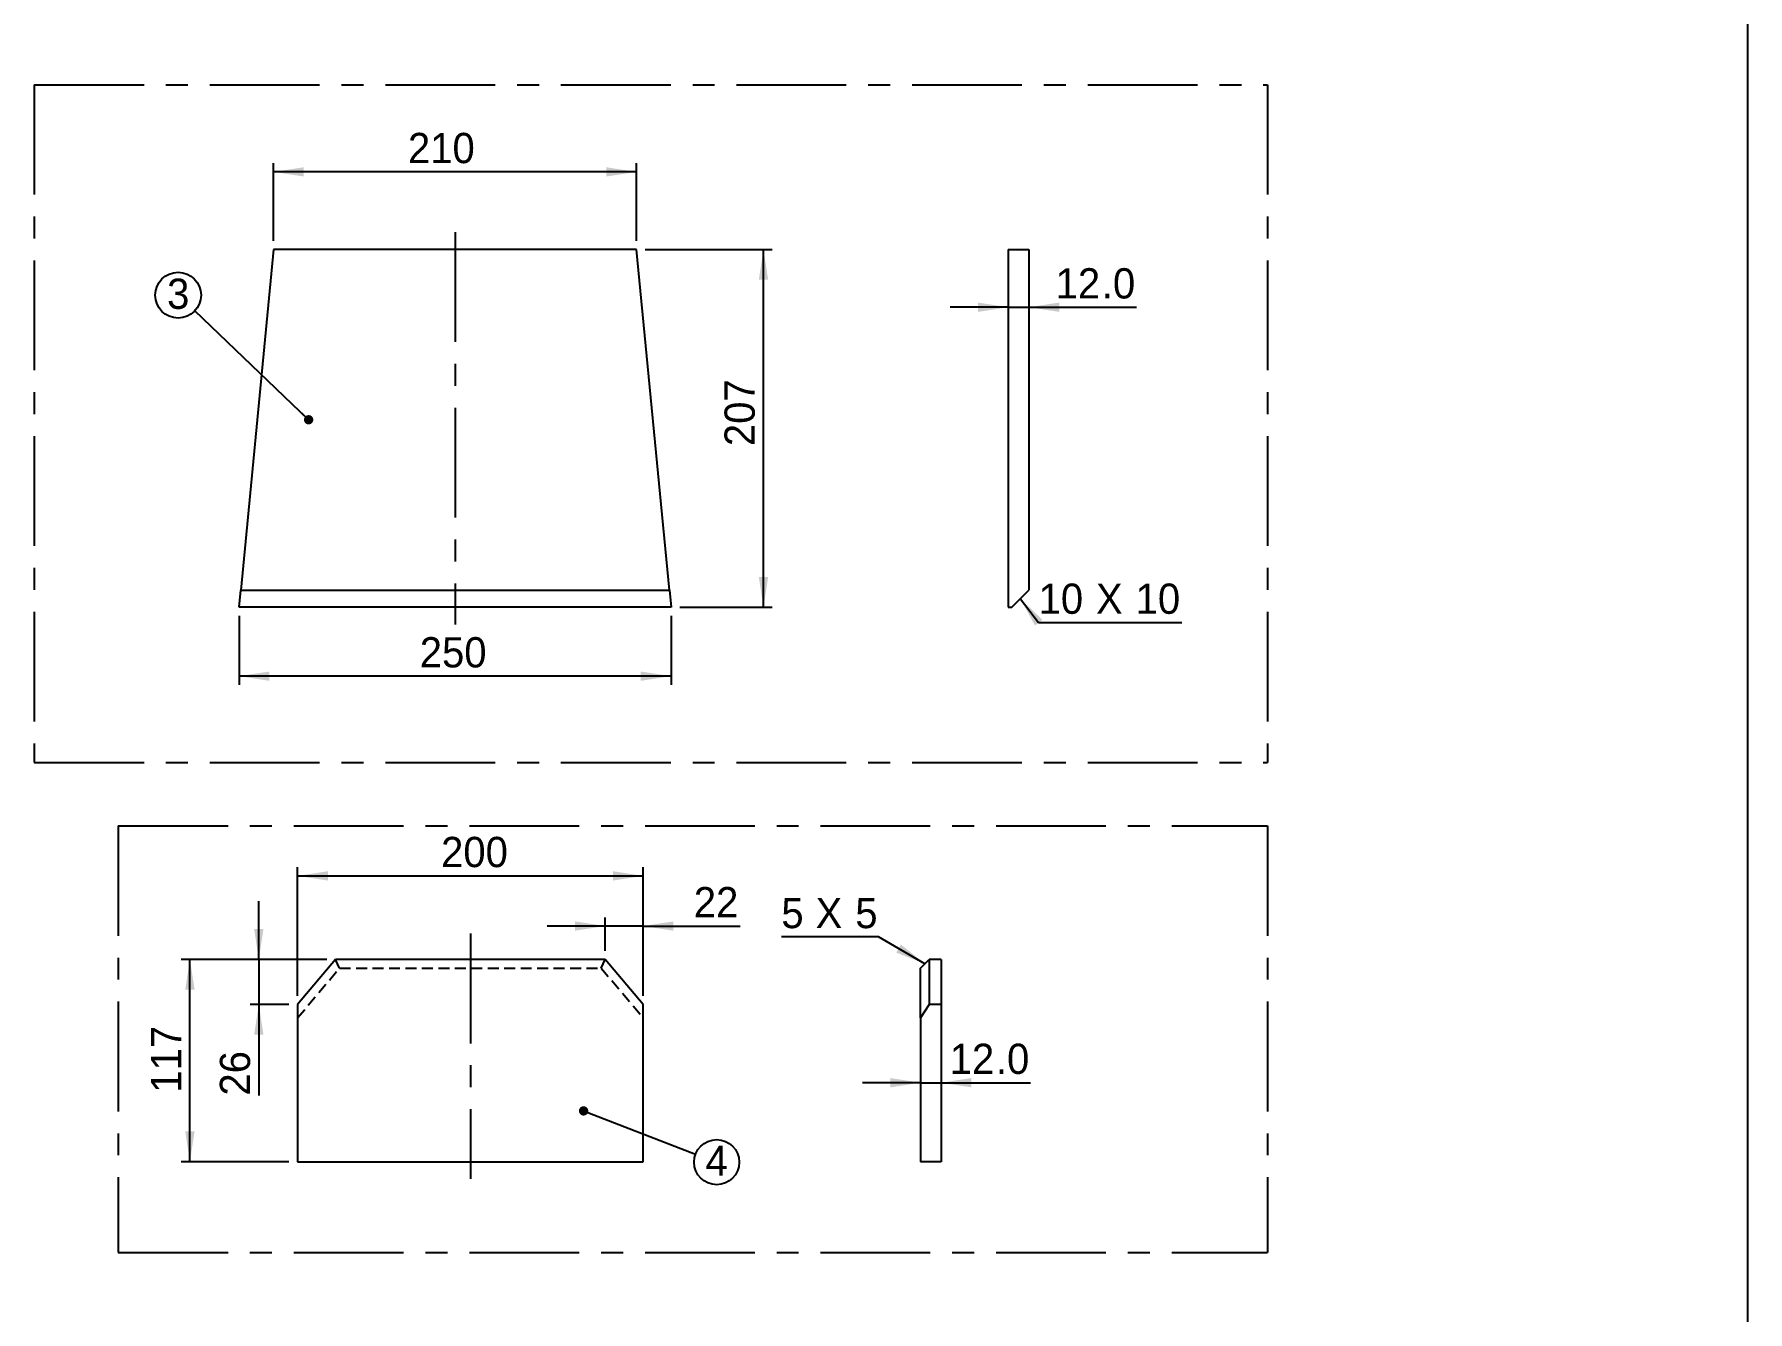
# Model space of a CAD drawing. Header units: millimetres. Extents: x 8 to 4195, y 25 to 2945.
# Drawn here: x 3188 to 4180, y 764 to 1503 of the extents above; entities that cross this region are included whole.
import ezdxf

# ---------------------------------------------------------------- set-up
doc = ezdxf.new("R2010")
doc.units = ezdxf.units.MM
doc.header["$LTSCALE"] = 5
doc.linetypes.add('CENTERX2', pattern=[20.32, 12.7, -2.54, 2.54, -2.54])
doc.linetypes.add('HIDDEN', pattern=[1.905, 1.27, -0.635])
doc.layers.add('AM_0', color=7, linetype='Continuous', lineweight=25)
for name, color, linetype in [('AM_3', 6, 'HIDDEN'), ('AM_5', 3, 'Continuous'), ('AM_6', 2, 'Continuous'), ('AM_7', 4, 'CENTERX2')]:
    doc.layers.add(name, color=color, linetype=linetype)
doc.styles.add('SLDTEXTSTYLE0', font='ARIAL.TTF', dxfattribs={"width": 0.948})
doc.styles.get("Standard").update_dxf_attribs({"font": 'ARIAL.TTF'})
doc.dimstyles.new('SLDDIMSTYLE0', dxfattribs={"dimtxt": 17.5, "dimasz": 17.5, "dimexe": 0, "dimexo": 0.0625, "dimgap": 4.375, "dimtad": 1, "dimdec": 1, "dimrnd": 1e-09, "dimzin": 12, "dimdsep": 46, "dimtxsty": 'SLDTEXTSTYLE0', "dimsah": 1, "dimcen": 0.09, "dimadec": 0, "dimazin": 3, "dimtfac": 1, "dimtdec": 1, "dimtmove": 0, "dimatfit": 0, "dimfxl": 1, "dimfrac": 2, "dimtolj": 1, "dimtzin": 12, "dimarcsym": 0})
doc.dimstyles.new('SLDDIMSTYLE1', dxfattribs={"dimtxt": 17.5, "dimasz": 17.5, "dimexe": 0, "dimexo": 0.0625, "dimgap": 4.375, "dimtad": 1, "dimdec": 1, "dimrnd": 1e-09, "dimzin": 12, "dimdsep": 46, "dimtxsty": 'SLDTEXTSTYLE0', "dimsah": 1, "dimcen": 0.09, "dimadec": 0, "dimazin": 3, "dimtfac": 1, "dimtdec": 1, "dimtofl": 0, "dimtmove": 0, "dimatfit": 3, "dimfxl": 1, "dimfrac": 2, "dimtolj": 1, "dimtzin": 12, "dimarcsym": 0})
doc.dimstyles.new('SLDDIMSTYLE3', dxfattribs={"dimtxt": 0.18, "dimasz": 5.384615, "dimexe": 0, "dimexo": 0.0625, "dimgap": 0, "dimtad": 0, "dimtih": 1, "dimtoh": 1, "dimdec": 0, "dimrnd": 1e-09, "dimzin": 0, "dimdsep": 46, "dimtxsty": 'STANDARD', "dimblk1": 'DOT', "dimblk2": 'DOT', "dimsah": 1, "dimcen": 0.09, "dimadec": 0, "dimazin": 0, "dimtfac": 5.384615, "dimtdec": 0, "dimtofl": 0, "dimtmove": 0, "dimatfit": 3, "dimldrblk": 'DOT', "dimfxl": 1, "dimfrac": 2, "dimtolj": 1, "dimtzin": 0, "dimarcsym": 0})

# ---------------------------------------------------------------- blocks, each defined once
blk = doc.blocks.new('_D_34')
at = {"layer": 'AM_5'}
for p, q in [((3357.82, 967.56), (3273.51, 967.56)), ((3278.51, 850.56), (3278.51, 967.56)), ((3335.82, 850.56), (3273.51, 850.56))]:
    blk.add_line(p, q, dxfattribs=at)
for points in [[(3278.51, 967.56), (3275.82, 950.06), (3281.2, 950.06)], [(3278.51, 850.56), (3281.2, 868.06), (3275.82, 868.06)]]:
    blk.add_solid(points, dxfattribs=at)
at = {"layer": 'AM_5', "insert": (3255.95, 890.44), "char_height": 17.5, "attachment_point": 1, "rotation": 90, "style": 'SLDTEXTSTYLE0'}
blk.add_mtext('117', dxfattribs=at)
blk = doc.blocks.new('_D_35')
at = {"layer": 'AM_5'}
for p, q in [((3340.82, 946.56), (3340.82, 1020.88)), ((3340.82, 1015.88), (3540.82, 1015.88)), ((3540.82, 946.56), (3540.82, 1020.88))]:
    blk.add_line(p, q, dxfattribs=at)
for points in [[(3340.82, 1015.88), (3358.32, 1013.18), (3358.32, 1018.57)], [(3540.82, 1015.88), (3523.32, 1018.57), (3523.32, 1013.18)]]:
    blk.add_solid(points, dxfattribs=at)
at = {"layer": 'AM_5', "insert": (3423.85, 1038.44), "char_height": 17.5, "attachment_point": 1, "style": 'SLDTEXTSTYLE0'}
blk.add_mtext('200', dxfattribs=at)
blk = doc.blocks.new('_D_36')
at = {"layer": 'AM_5'}
for p, q in [((3518.82, 972.56), (3518.82, 991.86)), ((3540.82, 946.56), (3540.82, 991.86)), ((3518.82, 986.86), (3485.16, 986.86)), ((3540.82, 986.86), (3518.82, 986.86)), ((3540.82, 986.86), (3596.83, 986.86))]:
    blk.add_line(p, q, dxfattribs=at)
for points in [[(3518.82, 986.86), (3501.32, 989.55), (3501.32, 984.17)], [(3540.82, 986.86), (3558.32, 984.17), (3558.32, 989.55)]]:
    blk.add_solid(points, dxfattribs=at)
at = {"layer": 'AM_5', "insert": (3570.09, 1009.42), "char_height": 17.5, "attachment_point": 1, "style": 'SLDTEXTSTYLE0'}
blk.add_mtext('22', dxfattribs=at)
blk = doc.blocks.new('_D_37')
at = {"layer": 'AM_5'}
for p, q in [((3318.37, 967.56), (3318.37, 1001.21)), ((3357.82, 967.56), (3313.37, 967.56)), ((3318.37, 967.56), (3318.37, 941.56)), ((3335.82, 941.56), (3313.37, 941.56)), ((3318.37, 941.56), (3318.37, 888.77))]:
    blk.add_line(p, q, dxfattribs=at)
for points in [[(3318.37, 967.56), (3321.07, 985.06), (3315.68, 985.06)], [(3318.37, 941.56), (3315.68, 924.06), (3321.07, 924.06)]]:
    blk.add_solid(points, dxfattribs=at)
at = {"layer": 'AM_5', "insert": (3295.82, 888.77), "char_height": 17.5, "attachment_point": 1, "rotation": 90, "style": 'SLDTEXTSTYLE0'}
blk.add_mtext('26', dxfattribs=at)
blk = doc.blocks.new('SW_NOTE_0_14')
at = {"layer": 'AM_6', "color": 0}
blk.add_circle((12.18, -4.69), 13.05, dxfattribs=at)
at = {"layer": 'AM_6', "color": 0, "insert": (12.19, 4.92), "char_height": 17.5, "attachment_point": 2, "style": 'SLDTEXTSTYLE0'}
blk.add_mtext('4', dxfattribs=at)
blk = doc.blocks.new('_Dot')
at = {"color": 0, "linetype": 'ByBlock', "lineweight": -2}
blk.add_line((-0.5, 0), (-1, 0), dxfattribs=at)
at = {"color": 0, "linetype": 'ByBlock', "const_width": 0.5}
blk.add_lwpolyline([(-0.25, 0, 1), (0.25, 0, 1)], format="xyb", close=True, dxfattribs=at)
blk = doc.blocks.new('_D_38')
at = {"layer": 'AM_5'}
for p, q in [((3306.91, 1166.23), (3306.91, 1126.4)), ((3556.91, 1166.23), (3556.91, 1126.4)), ((3556.91, 1131.4), (3306.91, 1131.4))]:
    blk.add_line(p, q, dxfattribs=at)
for points in [[(3306.91, 1131.4), (3324.41, 1128.71), (3324.41, 1134.09)], [(3556.91, 1131.4), (3539.41, 1134.09), (3539.41, 1128.71)]]:
    blk.add_solid(points, dxfattribs=at)
at = {"layer": 'AM_5', "insert": (3411.5, 1153.96), "char_height": 17.5, "attachment_point": 1, "style": 'SLDTEXTSTYLE0'}
blk.add_mtext('250', dxfattribs=at)
blk = doc.blocks.new('_D_39')
at = {"layer": 'AM_5'}
for p, q in [((3326.91, 1383.23), (3326.91, 1428.1)), ((3536.91, 1383.23), (3536.91, 1428.1)), ((3536.91, 1423.1), (3326.91, 1423.1))]:
    blk.add_line(p, q, dxfattribs=at)
for points in [[(3326.91, 1423.1), (3344.41, 1420.41), (3344.41, 1425.8)], [(3536.91, 1423.1), (3519.41, 1425.8), (3519.41, 1420.41)]]:
    blk.add_solid(points, dxfattribs=at)
at = {"layer": 'AM_5', "insert": (3404.67, 1445.66), "char_height": 17.5, "attachment_point": 1, "style": 'SLDTEXTSTYLE0'}
blk.add_mtext('210', dxfattribs=at)
blk = doc.blocks.new('_D_40')
at = {"layer": 'AM_5'}
for p, q in [((3541.91, 1378.23), (3615.41, 1378.23)), ((3610.41, 1171.23), (3610.41, 1378.23)), ((3561.91, 1171.23), (3615.41, 1171.23))]:
    blk.add_line(p, q, dxfattribs=at)
for points in [[(3610.41, 1378.23), (3607.71, 1360.73), (3613.1, 1360.73)], [(3610.41, 1171.23), (3613.1, 1188.73), (3607.71, 1188.73)]]:
    blk.add_solid(points, dxfattribs=at)
at = {"layer": 'AM_5', "insert": (3587.85, 1264.47), "char_height": 17.5, "attachment_point": 1, "rotation": 90, "style": 'SLDTEXTSTYLE0'}
blk.add_mtext('207', dxfattribs=at)
blk = doc.blocks.new('SW_NOTE_0_15')
at = {"layer": 'AM_6', "color": 0}
blk.add_circle((-9.58, 9.14), 13.24, dxfattribs=at)
at = {"layer": 'AM_6', "color": 0, "insert": (-9.52, 18.72), "char_height": 17.5, "attachment_point": 2, "style": 'SLDTEXTSTYLE0'}
blk.add_mtext('3', dxfattribs=at)
blk = doc.blocks.new('SW_CHAMFER_DIMENSION_5')
at = {"layer": 'AM_5', "color": 0}
for p, q in [((56.15, 0), (0, 0)), ((83.02, -15.51), (56.15, 0))]:
    blk.add_line(p, q, dxfattribs=at)
blk.add_solid([(83.02, -15.51), (69.21, -4.43), (66.52, -9.1)], dxfattribs=at)
at = {"layer": 'AM_5', "color": 0, "char_height": 17.5, "attachment_point": 1, "style": 'SLDTEXTSTYLE0'}
for s, insert in [('5', (0, 22.56)), (' X ', (13.37, 22.56)), ('5', (42.78, 22.56))]:
    blk.add_mtext(s, dxfattribs=dict(at, insert=insert))
blk = doc.blocks.new('_D_41')
at = {"layer": 'AM_5'}
for p, q in [((3701.27, 896.24), (3667.62, 896.24)), ((3701.27, 896.24), (3713.27, 896.24)), ((3713.27, 896.24), (3764.96, 896.24))]:
    blk.add_line(p, q, dxfattribs=at)
for points in [[(3701.27, 896.24), (3683.77, 898.93), (3683.77, 893.54)], [(3713.27, 896.24), (3730.77, 893.54), (3730.77, 898.93)]]:
    blk.add_solid(points, dxfattribs=at)
at = {"layer": 'AM_5', "char_height": 17.5, "attachment_point": 1, "style": 'SLDTEXTSTYLE0'}
for s, insert in [('12', (3718.17, 918.8)), ('.0', (3744.91, 918.8))]:
    blk.add_mtext(s, dxfattribs=dict(at, insert=insert))
blk = doc.blocks.new('_D_42')
at = {"layer": 'AM_5'}
for p, q in [((3752.03, 1344.82), (3718.38, 1344.82)), ((3752.03, 1344.82), (3764.03, 1344.82)), ((3764.03, 1344.82), (3826.25, 1344.82))]:
    blk.add_line(p, q, dxfattribs=at)
for points in [[(3752.03, 1344.82), (3734.53, 1347.51), (3734.53, 1342.12)], [(3764.03, 1344.82), (3781.53, 1342.12), (3781.53, 1347.51)]]:
    blk.add_solid(points, dxfattribs=at)
at = {"layer": 'AM_5', "char_height": 17.5, "attachment_point": 1, "style": 'SLDTEXTSTYLE0'}
for s, insert in [('12', (3779.47, 1367.38)), ('.0', (3806.2, 1367.38))]:
    blk.add_mtext(s, dxfattribs=dict(at, insert=insert))
blk = doc.blocks.new('SW_CHAMFER_DIMENSION_6')
at = {"layer": 'AM_5', "color": 0}
for p, q in [((-10.58, 13.83), (0, 0)), ((0, 0), (82.88, 0))]:
    blk.add_line(p, q, dxfattribs=at)
blk.add_solid([(-10.58, 13.83), (-2.09, -1.71), (2.19, 1.57)], dxfattribs=at)
at = {"layer": 'AM_5', "color": 0, "char_height": 17.5, "attachment_point": 1, "style": 'SLDTEXTSTYLE0'}
for s, insert in [('10', (0, 22.56)), (' X ', (26.74, 22.56)), ('10', (56.15, 22.56))]:
    blk.add_mtext(s, dxfattribs=dict(at, insert=insert))

msp = doc.modelspace()

# ---------------------------------------------------------------- linework, layer by layer
at = {"layer": 'AM_0'}
for p, q in [((4179.964976, 24.912506), (4179.964976, 2944.912506)), ((3326.907015, 1378.230043), (3307.873199, 1181.230043)), ((3536.907015, 1378.230043), (3326.907015, 1378.230043)), ((3555.940831, 1181.230043), (3536.907015, 1378.230043)), ((3752.033303, 1378.230043), (3752.033303, 1171.230043)), ((3752.033303, 1378.230043), (3764.033303, 1378.230043)), ((3764.033303, 1378.230043), (3764.033303, 1181.230043)), ((3306.907015, 1171.230043), (3307.873199, 1181.230043)), ((3307.873199, 1181.230043), (3555.940831, 1181.230043)), ((3555.940831, 1181.230043), (3556.907015, 1171.230043)), ((3754.033303, 1171.230043), (3764.033303, 1181.230043)), ((3556.907015, 1171.230043), (3306.907015, 1171.230043)), ((3752.033303, 1171.230043), (3754.033303, 1171.230043)), ((3362.816346, 967.560796), (3340.816346, 941.560796)), ((3518.816346, 967.560796), (3362.816346, 967.560796)), ((3540.816346, 941.560796), (3518.816346, 967.560796)), ((3701.271937, 962.560796), (3706.271937, 967.560796)), ((3701.271937, 933.820165), (3701.271937, 962.560796)), ((3706.271937, 967.560796), (3706.271937, 941.560796)), ((3713.271937, 967.560796), (3706.271937, 967.560796)), ((3713.271937, 967.560796), (3713.271937, 941.560796)), ((3340.816346, 941.560796), (3340.816346, 850.560796)), ((3540.816346, 850.560796), (3540.816346, 941.560796)), ((3706.271937, 941.560796), (3701.271937, 933.820165)), ((3701.271937, 933.820165), (3701.271937, 850.560796)), ((3713.271937, 941.560796), (3706.271937, 941.560796)), ((3713.271937, 941.560796), (3713.271937, 850.560796)), ((3340.816346, 850.560796), (3540.816346, 850.560796)), ((3713.271937, 850.560796), (3701.271937, 850.560796))]:
    msp.add_line(p, q, dxfattribs=at)
at = {"layer": 'AM_3'}
for p, q in [((3340.816346, 933.820165), (3365.135341, 962.560796)), ((3365.135341, 962.560796), (3362.816346, 967.560796)), ((3365.135341, 962.560796), (3516.497351, 962.560796)), ((3516.497351, 962.560796), (3518.816346, 967.560796)), ((3516.497351, 962.560796), (3540.816346, 933.820165))]:
    msp.add_line(p, q, dxfattribs=at)
at = {"layer": 'AM_7'}
for p, q in [((3188.43526, 1473.500314), (3902.054395, 1473.500314)), ((3188.43526, 1473.500314), (3188.43526, 1081.554656)), ((3902.054395, 1473.500314), (3902.054395, 1081.554656)), ((3431.907015, 1388.230043), (3431.907015, 1161.230043)), ((3188.43526, 1081.554656), (3902.054395, 1081.554656)), ((3237.055465, 1044.749152), (3902.054395, 1044.749152)), ((3237.055465, 1044.749152), (3237.055465, 798.030112)), ((3902.054395, 1044.749152), (3902.054395, 798.030112)), ((3440.816346, 982.487874), (3440.816346, 840.560796)), ((3237.055465, 798.030112), (3902.054395, 798.030112))]:
    msp.add_line(p, q, dxfattribs=at)

# ---------------------------------------------------------------- block references
at = {"layer": 'AM_5'}
for name, p in [('SW_CHAMFER_DIMENSION_6', (3769.616605, 1162.401722)), ('SW_CHAMFER_DIMENSION_5', (3620.754154, 980.575324))]:
    msp.add_blockref(name, p, dxfattribs=at)
at = {"layer": 'AM_6'}
for name, p in [('SW_NOTE_0_15', (3281.259922, 1342.645661)), ('SW_NOTE_0_14', (3571.150496, 854.981237))]:
    msp.add_blockref(name, p, dxfattribs=at)

# ---------------------------------------------------------------- dimensions: what is measured, and where the dimension line sits
at = {"layer": 'AM_5'}
for base, p1, p2, dimstyle, picture, middle in [((3326.907015, 1423.1045), (3536.907015, 1378.230043), (3326.907015, 1378.230043), 'SLDDIMSTYLE1', '_D_39', (3424.721119, 1423.1045)), ((3306.907015, 1131.399537), (3556.907015, 1171.230043), (3306.907015, 1171.230043), 'SLDDIMSTYLE1', '_D_38', (3431.557037, 1131.399537)), ((3540.816346, 1015.876901), (3340.816346, 941.560796), (3540.816346, 941.560796), 'SLDDIMSTYLE1', '_D_35', (3443.900645, 1015.876901)), ((3518.816346, 986.859578), (3540.816346, 941.560796), (3518.816346, 967.560796), 'SLDDIMSTYLE0', '_D_36', (3583.459825, 986.859578))]:
    dim = msp.add_linear_dim(base=base, p1=p1, p2=p2, dimstyle=dimstyle, dxfattribs=at)
    dim.commit()
    dim.dimension.update_dxf_attribs({"geometry": picture, "text_midpoint": middle, "dimtype": 160})
for base, p1, p2, dimstyle, picture, middle in [((3610.407015, 1378.230043), (3556.907015, 1171.230043), (3536.907015, 1378.230043), 'SLDDIMSTYLE1', '_D_40', (3610.407015, 1284.520419)), ((3318.37437, 941.560796), (3362.816346, 967.560796), (3340.816346, 941.560796), 'SLDDIMSTYLE0', '_D_37', (3318.37437, 902.139984)), ((3278.511609, 967.560796), (3340.816346, 850.560796), (3362.816346, 967.560796), 'SLDDIMSTYLE0', '_D_34', (3278.511609, 910.490244))]:
    dim = msp.add_linear_dim(base=base, p1=p1, p2=p2, angle=90, dimstyle=dimstyle, dxfattribs=at)
    dim.commit()
    dim.dimension.update_dxf_attribs({"geometry": picture, "text_midpoint": middle, "dimtype": 160})
for base, p1, p2, picture, middle in [((3764.033303, 1344.816651), (3752.033303, 1378.230043), (3764.033303, 1378.230043), '_D_42', (3802.860154, 1344.816651)), ((3713.271937, 896.236796), (3701.271937, 850.560796), (3713.271937, 850.560796), '_D_41', (3741.568232, 896.236796))]:
    dim = msp.add_linear_dim(base=base, p1=p1, p2=p2, text='<>.0', dimstyle='SLDDIMSTYLE0', dxfattribs=at)
    dim.commit()
    dim.dimension.update_dxf_attribs({"geometry": picture, "text_midpoint": middle, "dimtype": 160})

# ---------------------------------------------------------------- leaders
at = {"layer": 'AM_6'}
for points in [[(3347.199486, 1279.722507), (3281.259922, 1342.645661)], [(3506.31083, 879.918413), (3571.150496, 854.981237)]]:
    msp.add_leader(points, dimstyle='SLDDIMSTYLE3', dxfattribs=at)

doc.saveas('drawing.dxf')
